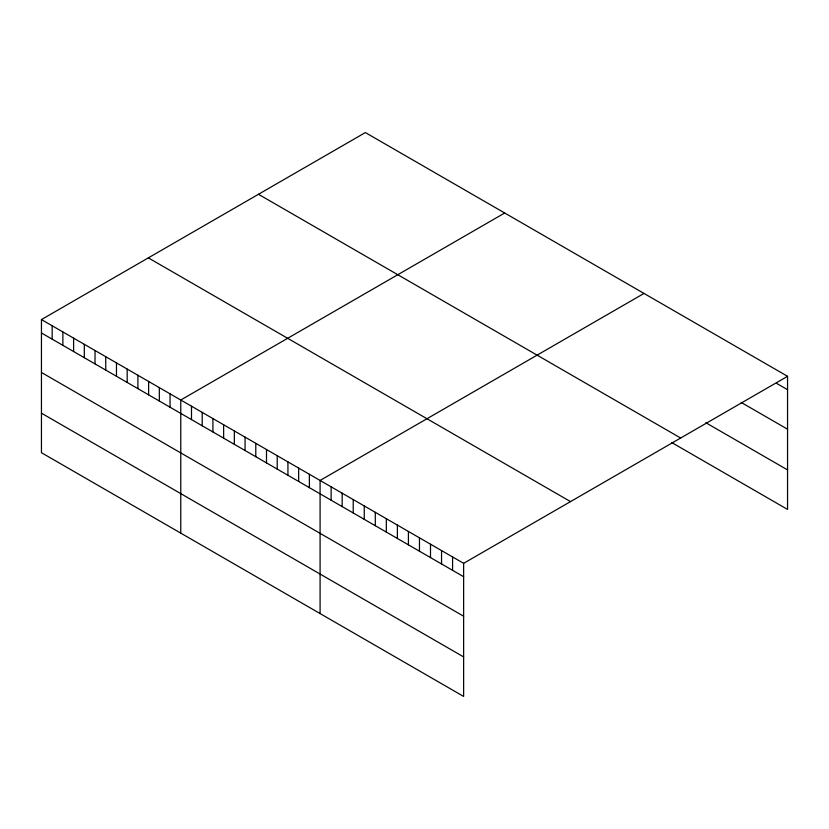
<?xml version="1.0" encoding="UTF-8"?>
<svg xmlns="http://www.w3.org/2000/svg" width="829" height="829" viewBox="0 0 829 829"><rect width="100%" height="100%" fill="white"/><g stroke="black" fill="none" stroke-linecap="round" stroke-linejoin="round"><path stroke-width="1.24" d="M41.45 319.579L463.629 563.326L463.629 696.433L41.45 452.696L41.45 319.579L365.371 132.567L787.55 376.304L787.55 509.42L671.614 442.479M504.695 213.001L180.763 400.013L180.763 533.13M644.009 293.435L320.087 480.447L320.087 613.564M463.629 563.326L787.55 376.304M776.504 383.319L787.55 389.692M741.178 402.428L787.55 429.204M705.842 422.738L787.55 469.908M258.482 194.287L680.65 438.023M148.35 257.871L570.518 501.607M41.45 332.968L463.629 576.704M41.45 372.47L463.629 616.216M41.45 413.184L463.629 656.92M452.582 556.953L452.582 570.331M441.546 550.57L441.546 563.958M430.5 544.197L430.5 557.585M419.464 537.824L419.464 551.202M408.417 531.451L408.417 544.829M397.381 525.078L397.381 538.456M386.335 518.705L386.335 532.083M375.299 512.322L375.299 525.71M364.252 505.949L364.252 519.327M353.216 499.576L353.216 512.954M342.17 493.203L342.17 506.581M331.134 486.83L331.134 500.208M309.372 474.261L309.372 487.649M298.658 468.074L298.658 481.462M287.932 461.888L287.932 475.266M277.218 455.701L277.218 469.079M266.503 449.515L266.503 462.893M255.788 443.328L255.788 456.706M245.073 437.142L245.073 450.52M234.348 430.956L234.348 444.334M223.633 424.769L223.633 438.147M212.918 418.583L212.918 431.961M202.203 412.396L202.203 425.774M191.489 406.2L191.489 419.588M170.049 393.827L170.049 407.215M159.334 387.64L159.334 401.018M148.619 381.454L148.619 394.832M137.904 375.268L137.904 388.646M127.189 369.081L127.189 382.459M116.464 362.895L116.464 376.273M105.749 356.708L105.749 370.086M95.034 350.522L95.034 363.9M84.32 344.336L84.32 357.713M73.605 338.139L73.605 351.527M62.88 331.952L62.88 345.341M52.165 325.766L52.165 339.154"/></g></svg>
